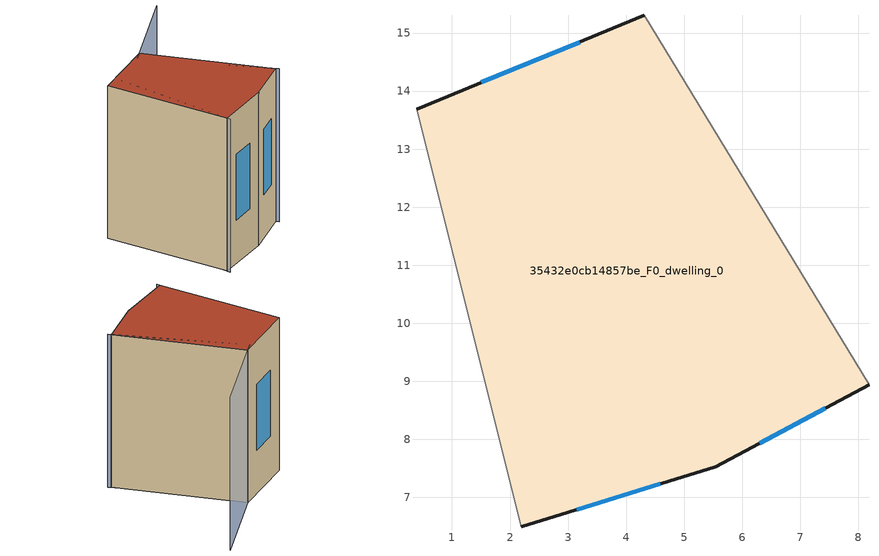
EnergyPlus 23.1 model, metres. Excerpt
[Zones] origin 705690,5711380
35432e0cb14857be_F0_dwelling_0
 floor ground (EU_floor_Construction): 4.32,15.31 8.19,8.94 5.55,7.53 2.19,6.49 0.39,13.69 z0
 wall outside (EU_wall_Construction): 2.19,6.49 5.55,7.53 8.19,8.94 / 4.32,15.31 0.39,13.69 z0:9
 wall adiabatic (EU_wall_Construction): 0.39,13.69 2.19,6.49 / 8.19,8.94 4.32,15.31 z0:9
 window (EU_Window_Construction): 3.15,6.79 4.59,7.23 / 3.2,14.85 1.51,14.15 / 6.3,7.93 7.44,8.54 z2.56:6.44
 roof outside (EU_roof_Construction): 8.19,8.94 4.32,15.31 0.39,13.69 2.19,6.49 5.55,7.53 z9
shading: 1.31,13.8 2.22,6.28 / 8.3,8.78 3.79,14.91 / 3.79,14.91 8.93,18.7 z0:9
[Building]
EU S2 Campaign: North Axis=0; Terrain=City; Solar Distribution=FullExterior
[Site:Location]
London: Latitude=51.5; Longitude=-0.5; Time Zone=0; Elevation=25
[SizingPeriod:WeatherFileDays]
AnnualSizingPeriod: Begin Month=1; Begin Day of Month=1; End Month=12; End Day of Month=31; Day of Week for Start Day=Monday; Use Weather File Daylight Saving Period=No; Use Weather File Rain and Snow Indicators=No
[MATERIAL]
EU_InternalMass_Material: Roughness=MediumRough; Thickness=0.1; Conductivity=1; Density=1800; Specific Heat=900; Thermal Absorptance=0.9; Solar Absorptance=0.7; Visible Absorptance=0.7
[MATERIAL:NOMASS] Roughness=MediumRough; Thermal Absorptance=0.9; Solar Absorptance=0.7; Visible Absorptance=0.7
Name | Thermal Resistance
EU_wall_NoMass | 0.71061
EU_roof_NoMass | 2.41608
EU_floor_NoMass | 1.75078
[WINDOWMATERIAL:SIMPLEGLAZINGSYSTEM]
EU_Window_SimpleGlazing: UFactor=2.64892; Solar Heat Gain Coefficient=0.76; Visible Transmittance=0.76
[CONSTRUCTION]
EU_wall_Construction: EU_wall_NoMass
EU_roof_Construction: EU_roof_NoMass
EU_floor_Construction: EU_floor_NoMass
EU_InternalMass_Construction: EU_InternalMass_Material
EU_Window_Construction: EU_Window_SimpleGlazing
[ZONE]
35432e0cb14857be_F0_dwelling_0: Type=1; Multiplier=1; Ceiling Height=autocalculate; Volume=363.856; Floor Area=autocalculate; Part of Total Floor Area=Yes
[INTERNALMASS]
35432e0cb14857be_F0_dwelling_0_EU_InternalMass: Construction=EU_InternalMass_Construction; Zone or ZoneList=35432e0cb14857be_F0_dwelling_0; Surface Area=40.4285
[OTHEREQUIPMENT]
EU_Step8_InternalGain_35432e0cb14857be_F0_dwelling_0_f000: Fuel Type=Electricity; Zone or ZoneList or Space or SpaceList=35432e0cb14857be_F0_dwelling_0; Schedule=EU_Step8_GainSchedule_35432e0cb14857be_F0_dwelling_0_f000; Design Level Calculation Method=Watts/Area; Power per Zone Floor Area=1; Fraction Latent=0; Fraction Radiant=0; Fraction Lost=0; Carbon Dioxide Generation Rate=0; EndUse Subcategory=EU_Step8_InternalGains
[ZONEVENTILATION:DESIGNFLOWRATE]
EU_ConstantAir_35432e0cb14857be_F0_dwelling_0: Zone or ZoneList or Space or SpaceList=35432e0cb14857be_F0_dwelling_0; Schedule=EU_AlwaysOn; Design Flow Rate Calculation Method=AirChanges/Hour; Air Changes per Hour=0.496673; Ventilation Type=Natural; Fan Pressure Rise=0; Fan Total Efficiency=1; Constant Term Coefficient=1; Temperature Term Coefficient=0; Velocity Term Coefficient=0; Velocity Squared Term Coefficient=0; Minimum Indoor Temperature=-100; Maximum Indoor Temperature=100; Delta Temperature=-100; Minimum Outdoor Temperature=-100; Maximum Outdoor Temperature=100; Maximum Wind Speed=40
[HVACTEMPLATE:THERMOSTAT]
EU_HeatOnly_35432e0cb14857be_F0_dwelling_0: Constant Heating Setpoint=20; Constant Cooling Setpoint=50
[HVACTEMPLATE:ZONE:IDEALLOADSAIRSYSTEM]
35432e0cb14857be_F0_dwelling_0: Template Thermostat=EU_HeatOnly_35432e0cb14857be_F0_dwelling_0; System Availability Schedule=EU_AlwaysOn; Maximum Heating Supply Air Temperature=50; Minimum Cooling Supply Air Temperature=13; Maximum Heating Supply Air Humidity Ratio=0.0156; Minimum Cooling Supply Air Humidity Ratio=0.0077; Heating Limit=NoLimit; Cooling Limit=NoLimit; Heating Availability Schedule=EU_AlwaysOn; Cooling Availability Schedule=EU_CoolingOff; Dehumidification Control Type=ConstantSensibleHeatRatio; Cooling Sensible Heat Ratio=0.7; Dehumidification Setpoint=60; Humidification Control Type=None; Humidification Setpoint=30; Outdoor Air Method=None; Outdoor Air Flow Rate per Person=0.00944; Outdoor Air Flow Rate per Zone Floor Area=0; Outdoor Air Flow Rate per Zone=0; Demand Controlled Ventilation Type=None; Outdoor Air Economizer Type=NoEconomizer; Heat Recovery Type=None; Sensible Heat Recovery Effectiveness=0.7; Latent Heat Recovery Effectiveness=0.65
[SIZING:ZONE]
35432e0cb14857be_F0_dwelling_0: Zone Cooling Design Supply Air Temperature Input Method=SupplyAirTemperature; Zone Cooling Design Supply Air Temperature=13; Zone Heating Design Supply Air Temperature Input Method=SupplyAirTemperature; Zone Heating Design Supply Air Temperature=50; Zone Cooling Design Supply Air Humidity Ratio=0.008; Zone Heating Design Supply Air Humidity Ratio=0.008; Cooling Design Air Flow Method=DesignDay; Cooling Design Air Flow Rate=0; Cooling Minimum Air Flow per Zone Floor Area=0.000762; Cooling Minimum Air Flow=0; Cooling Minimum Air Flow Fraction=0.2; Heating Design Air Flow Method=DesignDay; Heating Design Air Flow Rate=0; Heating Maximum Air Flow per Zone Floor Area=0.002032; Heating Maximum Air Flow=0.141576; Heating Maximum Air Flow Fraction=0.3; Account for Dedicated Outdoor Air System=No; Dedicated Outdoor Air System Control Strategy=NeutralSupplyAir; Dedicated Outdoor Air Low Setpoint Temperature for Design=autosize; Dedicated Outdoor Air High Setpoint Temperature for Design=autosize; Zone Load Sizing Method=Sensible Load Only No Latent Load; Zone Latent Cooling Design Supply Air Humidity Ratio Input Method=HumidityRatioDifference; Zone Cooling Design Supply Air Humidity Ratio Difference=0.005; Zone Latent Heating Design Supply Air Humidity Ratio Input Method=HumidityRatioDifference; Zone Humidification Design Supply Air Humidity Ratio Difference=0.005
[SCHEDULE:CONSTANT]
Name | Hourly Value
EU_AlwaysOn | 1
EU_CoolingOff | 0
[SCHEDULE:FILE]
EU_Step8_GainSchedule_35432e0cb14857be_F0_dwelling_0_f000: File=../../schedules/35432e0cb14857be/35432e0cb14857be_F0_dwelling_0_f000_gain.csv; Column Number=1; Rows to Skip at Top=0; Number of Hours of Data=8760; Column Separator=Comma; Interpolate to Timestep=No; Minutes per Item=60; Adjust Schedule for Daylight Savings=Yes
